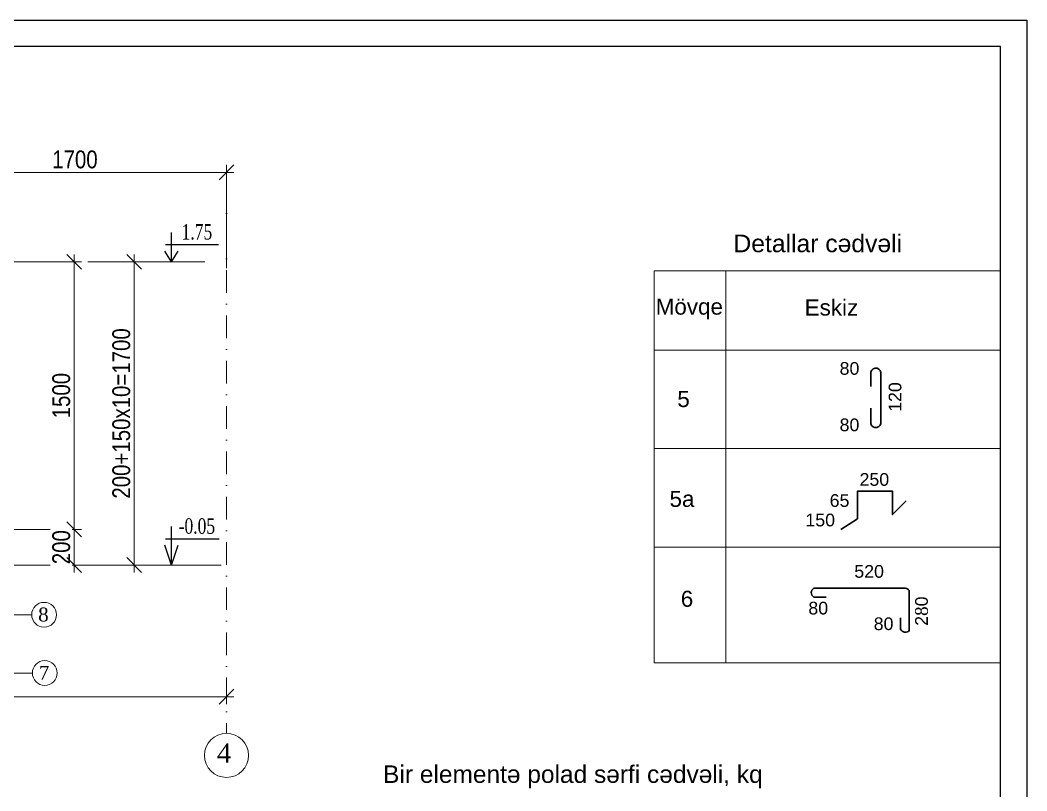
# Model space of a CAD drawing. Header units: millimetres. Extents: x -149347 to 251215, y -2929184 to -2541447.
# Drawn here: x 173521 to 190456, y -2595643 to -2582676 of the extents above; entities that cross this region are included whole.
import ezdxf

# ---------------------------------------------------------------- set-up
doc = ezdxf.new("R2010")
doc.units = ezdxf.units.MM
doc.linetypes.add('DASHDOTX2', pattern=[50.8, 25.4, -12.7, 0, -12.7])
for name, color, linetype, lineweight in [('A-Wall', 7, 'Continuous', 30), ('àğìà  0.25', 7, 'Continuous', 25), ('ИЧ  РАЗМЕР  0.09', 143, 'Continuous', 9), ('размер  0.09', 141, 'Continuous', 9)]:
    doc.layers.add(name, color=color, linetype=linetype, lineweight=lineweight)
doc.styles.add('400', font='times.ttf', dxfattribs={"width": 0.75, "height": 300})
doc.styles.add('Arial', font='arial.ttf')
doc.styles.add('RomanS', font='times.ttf', dxfattribs={"height": 300})
doc.styles.add('sevda', font='times.ttf')
doc.styles.get("Standard").update_dxf_attribs({"font": 'times.ttf'})
doc.styles.add('style1', font='A3TI(LA).TTF', dxfattribs={"height": 400})
doc.styles.add('style6', font='ARIALN.TTF', dxfattribs={"height": 300})
doc.styles.add('Times New Roman', font='times.ttf')
doc.dimstyles.new('DIM_100', dxfattribs={"dimscale": 100, "dimtxt": 250, "dimasz": 2.5, "dimexe": 1.25, "dimexo": 0.625, "dimtad": 1, "dimdec": 0, "dimtxsty": 'style1', "dimblk": 'OBLIQUE', "dimcen": 2.5, "dimdle": 1.25, "dimclrd": 251, "dimclre": 251, "dimaunit": 1, "dimadec": 3, "dimazin": 0, "dimtfac": 1, "dimtdec": 0, "dimtmove": 1, "dimatfit": 3, "dimfxl": 1.25, "dimlwd": 5, "dimlwe": 5, "dimarcsym": 0})

# ---------------------------------------------------------------- blocks, each defined once
blk = doc.blocks.new('mekteb')
at = {"color": 0, "lineweight": 25}
for p, q in [((99643, -1821466), (139843, -1821466)), ((139843, -1821466), (139843, -1849866))]:
    blk.add_line(p, q, dxfattribs=at)
at = {"color": 0, "lineweight": 25, "ltscale": 15}
for p, q in [((139343, -1821966), (101643, -1821966)), ((139343, -1849366), (139343, -1821966))]:
    blk.add_line(p, q, dxfattribs=at)
blk = doc.blocks.new('_Oblique')
at = {"color": 0, "linetype": 'ByBlock', "lineweight": -2}
blk.add_line((-0.5, -0.5), (0.5, 0.5), dxfattribs=at)
blk = doc.blocks.new('*D1018')
at = {"color": 251, "linetype": 'ByBlock', "lineweight": 5, "ltscale": 15, "transparency": 16777216}
blk.add_line((171768, -2585237), (177118, -2585237), dxfattribs=at)
at = {"color": 251, "lineweight": 5, "ltscale": 15, "transparency": 16777216}
for p, q in [((171893, -2591181), (171893, -2585112)), ((176993, -2586850), (176993, -2585112))]:
    blk.add_line(p, q, dxfattribs=at)
at = {"layer": 'Defpoints', "color": 0, "lineweight": 15, "ltscale": 15, "transparency": 16777216}
for p in [(176993, -2585237), (176993, -2586912), (171893, -2591243)]:
    blk.add_point(p, dxfattribs=at)
at = {"color": 251, "lineweight": 5, "ltscale": 15, "transparency": 16777216, "xscale": 250, "yscale": 250, "zscale": 250, "rotation": 180}
blk.add_blockref('_Oblique', (171893, -2585237), dxfattribs=at)
at = {"color": 251, "lineweight": 5, "ltscale": 15, "transparency": 16777216, "xscale": 250, "yscale": 250, "zscale": 250}
blk.add_blockref('_Oblique', (176993, -2585237), dxfattribs=at)
at = {"color": 0, "lineweight": 15, "ltscale": 15, "transparency": 16777216, "insert": (174443, -2585021), "char_height": 300, "attachment_point": 5, "style": 'style6', "bg_fill": 3, "box_fill_scale": 1.1, "bg_fill_color": 9, "bg_fill_true_color": 13158600, "bg_fill_transparency": 0}
blk.add_mtext('1700', dxfattribs=at)
blk = doc.blocks.new('*D1012')
at = {"color": 251, "lineweight": 5, "ltscale": 15, "transparency": 16777216}
for p, q in [((158993, -2593734), (158993, -2594183)), ((176993, -2593734), (176993, -2594183))]:
    blk.add_line(p, q, dxfattribs=at)
at = {"color": 251, "linetype": 'ByBlock', "lineweight": 5, "ltscale": 15, "transparency": 16777216}
blk.add_line((158868, -2594058), (177118, -2594058), dxfattribs=at)
at = {"layer": 'Defpoints', "color": 0, "lineweight": 15, "ltscale": 15, "transparency": 16777216}
for p in [(158993, -2593672), (176993, -2593672), (176993, -2594058)]:
    blk.add_point(p, dxfattribs=at)
at = {"color": 251, "lineweight": 5, "ltscale": 15, "transparency": 16777216, "xscale": 250, "yscale": 250, "zscale": 250, "rotation": 180}
blk.add_blockref('_Oblique', (158993, -2594058), dxfattribs=at)
at = {"color": 251, "lineweight": 5, "ltscale": 15, "transparency": 16777216, "xscale": 250, "yscale": 250, "zscale": 250}
blk.add_blockref('_Oblique', (176993, -2594058), dxfattribs=at)
at = {"color": 0, "lineweight": 15, "ltscale": 15, "transparency": 16777216, "insert": (167993, -2593843), "char_height": 300, "attachment_point": 5, "style": 'style6', "bg_fill": 3, "box_fill_scale": 1.1, "bg_fill_color": 9, "bg_fill_true_color": 13158600, "bg_fill_transparency": 0}
blk.add_mtext('6000', dxfattribs=at)
blk = doc.blocks.new('*D1013')
at = {"color": 251, "linetype": 'ByBlock', "lineweight": 5, "ltscale": 15, "transparency": 16777216}
blk.add_line((175440, -2591968), (175440, -2586618), dxfattribs=at)
at = {"color": 251, "lineweight": 5, "ltscale": 15, "transparency": 16777216}
for p, q in [((174710, -2586743), (175565, -2586743)), ((174329, -2591843), (175565, -2591843))]:
    blk.add_line(p, q, dxfattribs=at)
at = {"layer": 'Defpoints', "color": 0, "lineweight": 15, "ltscale": 15, "transparency": 16777216}
for p in [(174647, -2586743), (175440, -2586743), (174267, -2591843)]:
    blk.add_point(p, dxfattribs=at)
at = {"color": 251, "lineweight": 5, "ltscale": 15, "transparency": 16777216, "xscale": 250, "yscale": 250, "zscale": 250}
for p, rotation in [((175440, -2586743), 90), ((175440, -2591843), 270)]:
    blk.add_blockref('_Oblique', p, dxfattribs=dict(at, rotation=rotation))
at = {"color": 0, "lineweight": 15, "ltscale": 15, "transparency": 16777216, "insert": (175224, -2589293), "char_height": 300, "attachment_point": 5, "rotation": 90, "style": 'style6', "bg_fill": 3, "box_fill_scale": 1.1, "bg_fill_color": 9, "bg_fill_true_color": 13158600, "bg_fill_transparency": 0}
blk.add_mtext('{\\fArial Narrow|b0|i0|c238|p34;200+150x10=1700}', dxfattribs=at)
blk = doc.blocks.new('*D1014')
at = {"color": 251, "linetype": 'ByBlock', "lineweight": 5, "ltscale": 15, "transparency": 16777216}
blk.add_line((174430, -2586618), (174430, -2591368), dxfattribs=at)
at = {"color": 251, "lineweight": 5, "ltscale": 15, "transparency": 16777216}
for p, q in [((162955, -2586743), (174555, -2586743)), ((171955, -2591243), (174555, -2591243))]:
    blk.add_line(p, q, dxfattribs=at)
at = {"layer": 'Defpoints', "color": 0, "lineweight": 15, "ltscale": 15, "transparency": 16777216}
for p in [(162893, -2586743), (171893, -2591243), (174430, -2591243)]:
    blk.add_point(p, dxfattribs=at)
at = {"color": 251, "lineweight": 5, "ltscale": 15, "transparency": 16777216, "xscale": 250, "yscale": 250, "zscale": 250}
for p, rotation in [((174430, -2586743), 90), ((174430, -2591243), 270)]:
    blk.add_blockref('_Oblique', p, dxfattribs=dict(at, rotation=rotation))
at = {"color": 0, "lineweight": 15, "ltscale": 15, "transparency": 16777216, "insert": (174214, -2588993), "char_height": 300, "attachment_point": 5, "rotation": 90, "style": 'style6', "bg_fill": 3, "box_fill_scale": 1.1, "bg_fill_color": 9, "bg_fill_true_color": 13158600, "bg_fill_transparency": 0}
blk.add_mtext('1500', dxfattribs=at)
blk = doc.blocks.new('*D1015')
at = {"color": 251, "linetype": 'ByBlock', "lineweight": 5, "ltscale": 15, "transparency": 16777216}
blk.add_line((174430, -2591118), (174430, -2591968), dxfattribs=at)
at = {"color": 251, "lineweight": 5, "ltscale": 15, "transparency": 16777216}
for p, q in [((171955, -2591243), (174555, -2591243)), ((173343, -2591843), (174555, -2591843))]:
    blk.add_line(p, q, dxfattribs=at)
at = {"layer": 'Defpoints', "color": 0, "lineweight": 15, "ltscale": 15, "transparency": 16777216}
for p in [(171893, -2591243), (173281, -2591843)]:
    blk.add_point(p, dxfattribs=at)
at = {"color": 0, "lineweight": 15, "ltscale": 15, "transparency": 16777216, "insert": (174214, -2591543), "char_height": 300, "attachment_point": 5, "rotation": 90, "style": 'style6', "bg_fill": 3, "box_fill_scale": 1.1, "bg_fill_color": 9, "bg_fill_true_color": 13158600, "bg_fill_transparency": 0}
blk.add_mtext('200', dxfattribs=at)
at = {"layer": 'Defpoints', "color": 0, "lineweight": 15, "ltscale": 15, "transparency": 16777216}
blk.add_point((174430, -2591843), dxfattribs=at)
at = {"color": 251, "lineweight": 5, "ltscale": 15, "transparency": 16777216, "xscale": 250, "yscale": 250, "zscale": 250}
for p, rotation in [((174430, -2591243), 90), ((174430, -2591843), 270)]:
    blk.add_blockref('_Oblique', p, dxfattribs=dict(at, rotation=rotation))

msp = doc.modelspace()

# ---------------------------------------------------------------- linework, layer by layer
at = {"color": 1, "linetype": 'DASHDOTX2', "lineweight": 13, "ltscale": 15}
msp.add_line((176992.77852, -2585359.76201), (176992.77852, -2594678.59644), dxfattribs=at)
at = {"lineweight": 15}
for p, q in [((184184.36152, -2586894.0401), (190011.63692, -2586894.0401)), ((184184.36152, -2586894.0401), (184184.36152, -2593489.22735)), ((185390.2262, -2586894.0401), (185390.2262, -2593489.22735)), ((190011.63692, -2586894.0401), (190011.63692, -2593489.22735)), ((184184.36152, -2588227.8401), (190011.63692, -2588227.8401)), ((184184.36152, -2589885.23905), (190011.63692, -2589885.23905)), ((184184.36152, -2591542.63799), (190011.63692, -2591542.63799)), ((184184.36152, -2593489.22735), (190011.63692, -2593489.22735))]:
    msp.add_line(p, q, dxfattribs=at)
at = {"color": 7}
msp.add_line((175966.0394, -2591401.89614), (176868.11091, -2591401.89614), dxfattribs=at)
at = {"color": 7, "lineweight": 15, "ltscale": 80}
for points in [[(176392.77852, -2591843.4196), (171892.77852, -2591843.4196), (171892.77852, -2591243.4196), (170992.77852, -2591243.4196), (170992.77852, -2590793.4196), (170092.77852, -2590793.4196), (170092.77852, -2590343.4196), (169192.77852, -2590343.4196), (169192.77852, -2589893.4196), (168292.77852, -2589893.4196), (168292.77852, -2589443.4196), (167392.77852, -2589443.4196), (167392.77852, -2588993.4196), (166492.77852, -2588993.4196), (166492.77852, -2588543.4196), (165592.77852, -2588543.4196), (165592.77852, -2588093.4196), (164692.77852, -2588093.4196), (164692.77852, -2587643.4196), (163792.77852, -2587643.4196), (163792.77852, -2587193.4196), (162892.77852, -2587193.4196)], [(171892.77852, -2591843.4196), (176903.19705, -2591843.4196)]]:
    msp.add_lwpolyline(points, dxfattribs=at)
at = {"color": 7, "ltscale": 15}
for points in [[(176069.26698, -2591843.4196), (175957.01017, -2591511.71833)], [(176069.26698, -2591843.4196), (176181.52379, -2591511.71833)]]:
    msp.add_lwpolyline(points, dxfattribs=at)
at = {"color": 7, "lineweight": 9}
msp.add_circle((176992.77852, -2595045.63581), 371.07409, dxfattribs=at)
at = {"layer": 'àğìà  0.25', "color": 0, "lineweight": 30}
for p, q in [((187831.07379, -2588602.20596), (187831.07379, -2588839.77677)), ((188000.75378, -2588602.20596), (188000.75378, -2589459.62986)), ((187831.07379, -2589459.62986), (187831.07379, -2589203.26815)), ((186871.05435, -2592383.16429), (187079.50855, -2592383.16429)), ((188413.26108, -2592233.01615), (186871.33798, -2592233.01615)), ((188478.81017, -2592298.56524), (188478.81017, -2592944.53401)), ((188332.47728, -2592922.07567), (188332.47728, -2592731.58666))]:
    msp.add_line(p, q, dxfattribs=at)
msp.add_lwpolyline([(187326.36201, -2591244.51178), (187606.60754, -2591065.63261), (187606.60754, -2590601.49528), (188198.20012, -2590601.49528), (188198.20012, -2590995.6341), (188423.94194, -2590762.31757)], dxfattribs=at)
for centre, radius, start, end in [((187915.91379, -2588615.71739), 85.90916, 9.048811102, 189.048811102), ((187915.91379, -2589444.09586), 86.25039, 169.624210341, 349.624210341), ((186919.72843, -2592308.1819), 89.39533, 122.77275798, 237.010775796), ((188413.26108, -2592298.56524), 65.54909, 0, 90), ((188412.81242, -2592886.59545), 87.82129, 203.828770008, 318.720529548)]:
    msp.add_arc(centre, radius, start, end, dxfattribs=at)
at = {"layer": 'ИЧ  РАЗМЕР  0.09'}
msp.add_circle((173924.61028, -2592679.71764), 208.63863, dxfattribs=at)

# ---------------------------------------------------------------- block references
at = {"color": 7, "lineweight": 15, "xscale": 0.8889158819132976, "yscale": 0.8889158819132976, "zscale": 0.8889158819132976}
msp.add_blockref('mekteb', (66147.25871, -963545.78253), dxfattribs=at)

# ---------------------------------------------------------------- texts
at = {"color": 0, "lineweight": 0, "style": 'Arial'}
msp.add_text('Bir elementə polad sərfi cədvəli, kq', height=294.7198051, dxfattribs=at).set_placement((179627.45332, -2595508.76608))
at = {"color": 0, "lineweight": 15, "insert": (185520.74608, -2586283.32745), "char_height": 297, "width": 13242.6643126, "attachment_point": 1, "style": 'Times New Roman'}
msp.add_mtext('{\\fArial|b0|i0|c238|p34;Detallar\\fArial|b0|i0|c0|p34; \\fArial|b0|i0|c238|p34;cədvəli}', dxfattribs=at)
at = {"color": 7, "insert": (177072.64182, -2594847.38767), "char_height": 320, "attachment_point": 3, "style": 'sevda'}
msp.add_mtext_dynamic_manual_height_columns('4', width=263.5904201, gutter_width=12.5, heights=[0], dxfattribs=at)
at = {"layer": 'A-Wall', "color": 0, "lineweight": 15, "insert": (184778.21717, -2587360.58033), "char_height": 270, "width": 15918.9068048, "attachment_point": 2, "style": 'RomanS'}
msp.add_mtext('{\\fArial|b0|i0|c238|p34;Mövqe}', dxfattribs=at)
at = {"layer": 'A-Wall', "color": 0, "insert": (187168.67398, -2587375.71001), "char_height": 270, "width": 15918.9068048, "attachment_point": 2, "style": 'RomanS'}
msp.add_mtext('\\pxt35;{\\fArial|b0|i0|c238|p34;Eskiz}', dxfattribs=at)
at = {"layer": 'размер  0.09', "color": 0, "char_height": 213.75, "attachment_point": 3, "style": 'Arial'}
for s, insert in [('{\\fArial|b0|i0|c238|p34;8}0', (187638.55127, -2588428.36871)), ('{\\fArial|b0|i0|c238|p34;8}0', (187638.55127, -2589377.79964)), ('{\\fArial|b0|i0|c238|p34;25}0', (188139.54955, -2590296.59861)), ('{\\fArial|b0|i0|c238|p34;65}', (187471.22603, -2590650.99572)), ('{\\fArial|b0|i0|c238|p34;15}0', (187229.04877, -2590978.81143)), ('5{\\fArial|b0|i0|c238|p34;2}0', (188051.88944, -2591843.26405)), ('{\\fArial|b0|i0|c238|p34;8}0', (187112.97592, -2592460.68846)), ('{\\fArial|b0|i0|c238|p34;8}0', (188211.9434, -2592723.9342))]:
    msp.add_mtext(s, dxfattribs=dict(at, insert=insert))
at = {"layer": 'размер  0.09', "color": 0, "char_height": 213.75, "attachment_point": 3, "rotation": 90, "style": 'Arial'}
for s, insert in [('120', (188131.64751, -2588767.52076)), ('2{\\fTimes New Roman|b0|i0|c238|p18;8}0', (188576.70403, -2592372.28495))]:
    msp.add_mtext(s, dxfattribs=dict(at, insert=insert))
at = {"layer": 'размер  0.09', "color": 0, "lineweight": 15, "char_height": 213.75, "attachment_point": 3, "style": 'Arial'}
for s, insert in [(' {\\fArial|b0|i0|c238|p34;\\H1.2632x;5}', (184785.75792, -2588915.4965)), (' {\\fArial|b0|i0|c238|p34;\\H1.2632x;5a}', (184864.58993, -2590595.70389)), (' {\\fArial|b0|i0|c238|p34;\\H1.2632x;6}', (184843.84213, -2592275.85823))]:
    msp.add_mtext(s, dxfattribs=dict(at, insert=insert))
at = {"layer": 'размер  0.09', "insert": (174000.98223, -2592558.93594), "char_height": 234.36, "attachment_point": 3}
msp.add_mtext('{\\fTimes New Roman|b0|i0|c238|p18;8}', dxfattribs=at)

# ---------------------------------------------------------------- leaders
at = {"color": 7, "lineweight": 15, "ltscale": 80}
msp.add_leader([(171716.48295, -2592912.40638), (172272.86895, -2592679.71764), (173715.97165, -2592679.71764)], dimstyle='DIM_100', override={"dimtad": 0}, dxfattribs=at)

# ---------------------------------------------------------------- next in the draw order: dimensions: what is measured, and where the dimension line sits
at = {"color": 7, "lineweight": 15, "ltscale": 15}
for base, p1, p2, picture, middle in [((176992.77852, -2585236.73486), (171892.77852, -2591243.4196), (176992.77852, -2586912.31455), '*D1018', (174442.77852, -2585021.06297)), ((176992.77852, -2594058.24288), (158992.77852, -2593671.57795), (176992.77852, -2593671.57795), '*D1012', (167992.77852, -2593842.57099))]:
    dim = msp.add_linear_dim(base=base, p1=p1, p2=p2, dimstyle='DIM_100', override={"dimlfac": 0.333333, "dimtxsty": 'style6', "dimfxl": 200, "dimfxlon": 1, "dimtfill": 1, "dimtfillclr": 256, "dimarcsym": 1}, dxfattribs=at)
    dim.commit()
    dim.dimension.update_dxf_attribs({"geometry": picture, "text_midpoint": middle})

# ---------------------------------------------------------------- next in the draw order: linework, layer by layer
at = {"color": 0}
for p, q in [((176069.26698, -2586743.4196), (176069.26698, -2586247.18823)), ((176069.26698, -2591843.4196), (176069.26698, -2591197.18823))]:
    msp.add_line(p, q, dxfattribs=at)
at = {"color": 7}
msp.add_line((175966.0394, -2586451.89614), (176855.33861, -2586451.89614), dxfattribs=at)
at = {"color": 7, "ltscale": 15}
for points in [[(176069.26698, -2586743.4196), (175957.01017, -2586561.71833)], [(176069.26698, -2586743.4196), (176181.52379, -2586561.71833)]]:
    msp.add_lwpolyline(points, dxfattribs=at)
at = {"layer": 'ИЧ  РАЗМЕР  0.09'}
msp.add_circle((173936.38139, -2593659.88972), 208.63863, dxfattribs=at)

# ---------------------------------------------------------------- next in the draw order: texts
at = {"color": 7, "char_height": 260.016352, "attachment_point": 5, "style": '400'}
for s, insert in [('{\\fTimes New Roman|b0|i0|c238|p18;1.75}', (176494.68614, -2586240.12546)), ('{\\fTimes New Roman|b0|i0|c238|p18;-0.05}', (176494.68614, -2591190.12546))]:
    msp.add_mtext(s, dxfattribs=dict(at, insert=insert))
at = {"layer": 'размер  0.09', "insert": (174012.75335, -2593539.10803), "char_height": 234.36, "attachment_point": 3}
msp.add_mtext('{\\fTimes New Roman|b0|i0|c238|p18;7}', dxfattribs=at)

# ---------------------------------------------------------------- next in the draw order: dimensions: what is measured, and where the dimension line sits
at = {"color": 7, "lineweight": 15, "ltscale": 15}
dim = msp.add_linear_dim(base=(175440.1715, -2586743.4196), p1=(174266.73367, -2591843.4196), p2=(174647.20258, -2586743.4196), angle=90, text='{\\fArial Narrow|b0|i0|c238|p34;200+150x10=1700}', dimstyle='DIM_100', override={"dimlfac": 0.333333, "dimtxsty": 'style6', "dimfxl": 200, "dimfxlon": 1, "dimtfill": 1, "dimtfillclr": 256, "dimarcsym": 1}, dxfattribs=at)
dim.commit()
dim.dimension.update_dxf_attribs({"geometry": '*D1013', "text_midpoint": (175224.4996, -2589293.4196)})

# ---------------------------------------------------------------- next in the draw order: leaders
at = {"color": 7, "lineweight": 15, "ltscale": 80}
msp.add_leader([(171870.01838, -2592940.19395), (172284.64007, -2593659.88972), (173727.74277, -2593659.88972)], dimstyle='DIM_100', override={"dimtad": 0}, dxfattribs=at)

# ---------------------------------------------------------------- next in the draw order: linework, layer by layer
for p, q in [((174657.66792, -2586743.4196), (176626.33805, -2586743.4196)), ((174657.66792, -2591843.4196), (176626.33805, -2591843.4196))]:
    msp.add_line(p, q, dxfattribs=at)

# ---------------------------------------------------------------- next in the draw order: dimensions: what is measured, and where the dimension line sits
at = {"color": 7, "lineweight": 15, "ltscale": 15}
dim = msp.add_linear_dim(base=(174429.63278, -2591243.4196), p1=(162892.77852, -2586743.4196), p2=(171892.77852, -2591243.4196), angle=90, dimstyle='DIM_100', override={"dimlfac": 0.333333, "dimtxsty": 'style6', "dimfxl": 200, "dimfxlon": 1, "dimtfill": 1, "dimtfillclr": 256, "dimarcsym": 1}, dxfattribs=at)
dim.commit()
dim.dimension.update_dxf_attribs({"geometry": '*D1014', "text_midpoint": (174213.96088, -2588993.4196)})

# ---------------------------------------------------------------- next in the draw order: dimensions: what is measured, and where the dimension line sits
dim = msp.add_linear_dim(base=(174429.63278, -2591843.4196), p1=(171892.77852, -2591243.4196), p2=(173280.89057, -2591843.4196), angle=90, dimstyle='DIM_100', override={"dimlfac": 0.333333, "dimtxsty": 'style6', "dimfxl": 200, "dimfxlon": 1, "dimtfill": 1, "dimtfillclr": 256, "dimarcsym": 1}, dxfattribs=at)
dim.commit()
dim.dimension.update_dxf_attribs({"geometry": '*D1015', "text_midpoint": (174429.63278, -2591543.4196), "dimtype": 160})

doc.saveas('drawing.dxf')
